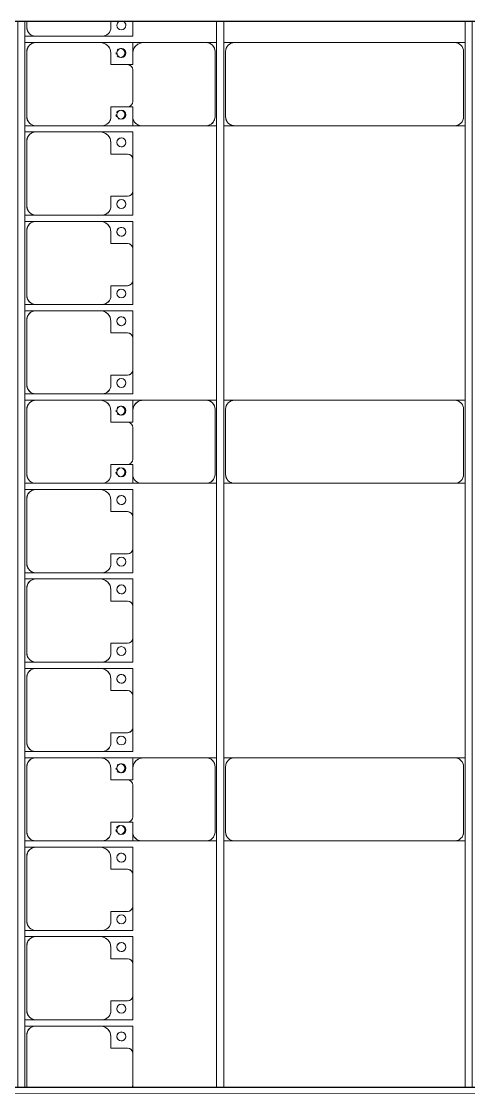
# Model space of a CAD drawing. Header units: millimetres. Extents: x -533732 to -130507, y -117886 to -23954.
# Drawn here: x -452551 to -450049, y -89748 to -83785 of the extents above; entities that cross this region are included whole.
import ezdxf

# ---------------------------------------------------------------- set-up
doc = ezdxf.new("R2010")
doc.units = ezdxf.units.MM
doc.layers.add('A-GENM', color=13, linetype='Continuous', lineweight=9)
doc.layers.add('S-BEAM', color=12, linetype='Continuous', lineweight=9)

# ---------------------------------------------------------------- blocks, each defined once
blk = doc.blocks.new('Dai phao do pin - DẢI PHAO ĐỠ PIN-V79-BỐ TRÍ KHUNG KẾT CẤU BÈ PIN 06')
at = {"layer": 'A-GENM', "color": 7}
for p, q in [((-1312.2, 241.6), (-1129.7, 241.6)), ((-1129.7, 241.6), (-1312.2, 241.6)), ((-779.7, 241.6), (-1129.7, 241.6)), ((-779.7, 241.6), (-721.1, 241.6)), ((-779.7, 241.6), (-721.1, 241.6)), ((-681.1, 241.6), (-620.3, 241.6)), ((-681.1, 241.6), (-620.3, 241.6)), ((610.3, 241.6), (-620.3, 241.6)), ((610.3, 241.6), (668.9, 241.6)), ((610.3, 241.6), (668.9, 241.6)), ((-1189.7, 181.6), (-1189.7, 118.2)), ((-729.7, -173.4), (-729.7, 191.6)), ((-670.3, 191.6), (-670.3, -173.4)), ((660.3, -173.4), (660.3, 191.6)), ((-1189.7, 118.2), (-1219.7, 118.2)), ((-1219.7, -118.2), (-1189.7, -118.2)), ((-1189.7, -118.2), (-1189.7, -173.4)), ((-1139.7, -223.4), (-1312.2, -223.4)), ((-1312.2, -223.4), (-1139.7, -223.4)), ((-1139.7, -223.4), (-779.7, -223.4)), ((-721.1, -223.4), (-779.7, -223.4)), ((-721.1, -223.4), (-779.7, -223.4)), ((-620.3, -223.4), (-681.1, -223.4)), ((-620.3, -223.4), (-681.1, -223.4)), ((-620.3, -223.4), (610.3, -223.4)), ((668.9, -223.4), (610.3, -223.4)), ((668.9, -223.4), (610.3, -223.4))]:
    blk.add_line(p, q, dxfattribs=at)
for centre, radius, start, end in [((-1129.7, 181.6), 60, 90, 180), ((-779.7, 191.6), 50, 360, 90), ((-779.7, 191.6), 50, 360, 75), ((-620.3, 191.6), 50, 90, 180), ((-620.3, 191.6), 50, 105, 135), ((610.3, 191.6), 50, 360, 90), ((610.3, 191.6), 50, 60, 90), ((-1258.6, 183.2), 25, 180, 195), ((-1258.6, 183.2), 25, 180, 195), ((-1258.6, 183.2), 25, 120, 135), ((-1258.6, 183.2), 25, 120, 135), ((-1258.6, 183.2), 25, 0, 90), ((-1258.6, 183.2), 25, 270, 360), ((-1258.6, 183.2), 25, 0, 75), ((-1258.6, 183.2), 25, 339.83699, 360), ((-1129.7, 181.6), 60, 120, 180), ((-620.3, 191.6), 50, 150, 180), ((610.3, 191.6), 50, 15, 30), ((-1258.6, 183.2), 25, 225, 255), ((-1258.6, 183.2), 25, 225, 255), ((-1258.6, 183.2), 25, 270, 300), ((-1258.6, -161.8), 25, 180, 210), ((-1258.6, -161.8), 25, 180, 210), ((-1258.6, -161.8), 25, 105, 150), ((-1258.6, -161.8), 25, 105, 150), ((-1258.6, -161.8), 25, 270, 0), ((-1258.6, -161.8), 25, 0, 75), ((-1258.6, -161.8), 25, 0, 75), ((-1258.6, -161.8), 25, 285, 360), ((-1139.7, -173.4), 50, 180, 270), ((-1139.7, -173.4), 50, 180, 255), ((-779.7, -173.4), 50, 270, 360), ((-779.7, -173.4), 50, 285, 360), ((-620.3, -173.4), 50, 180, 270), ((-620.3, -173.4), 50, 180, 210), ((610.3, -173.4), 50, 270, 360), ((610.3, -173.4), 50, 330, 360), ((-1258.6, -161.8), 25, 240, 255), ((-1258.6, -161.8), 25, 240, 255), ((-620.3, -173.4), 50, 240, 270), ((610.3, -173.4), 50, 285, 300)]:
    blk.add_arc(centre, radius, start, end, dxfattribs=at)
blk = doc.blocks.new('Dai phao do pin - DẢI PHAO ĐỠ PIN-V81-BỐ TRÍ KHUNG KẾT CẤU BÈ PIN 06')
at = {"layer": 'A-GENM', "color": 7}
for p, q in [((-1312.2, 241.6), (-1129.7, 241.6)), ((-1129.7, 241.6), (-1312.2, 241.6)), ((-779.7, 241.6), (-1129.7, 241.6)), ((-779.7, 241.6), (-721.1, 241.6)), ((-779.7, 241.6), (-721.1, 241.6)), ((-681.1, 241.6), (-620.3, 241.6)), ((-681.1, 241.6), (-620.3, 241.6)), ((610.3, 241.6), (-620.3, 241.6)), ((610.3, 241.6), (668.9, 241.6)), ((610.3, 241.6), (668.9, 241.6)), ((-1189.7, 181.6), (-1189.7, 118.2)), ((-729.7, -173.4), (-729.7, 191.6)), ((-670.3, 191.6), (-670.3, -173.4)), ((660.3, -173.4), (660.3, 191.6)), ((-1189.7, 118.2), (-1219.7, 118.2)), ((-1219.7, -118.2), (-1189.7, -118.2)), ((-1189.7, -118.2), (-1189.7, -173.4)), ((-1139.7, -223.4), (-1312.2, -223.4)), ((-1312.2, -223.4), (-1139.7, -223.4)), ((-1139.7, -223.4), (-779.7, -223.4)), ((-721.1, -223.4), (-779.7, -223.4)), ((-721.1, -223.4), (-779.7, -223.4)), ((-620.3, -223.4), (-681.1, -223.4)), ((-620.3, -223.4), (-681.1, -223.4)), ((-620.3, -223.4), (610.3, -223.4)), ((668.9, -223.4), (610.3, -223.4)), ((668.9, -223.4), (610.3, -223.4))]:
    blk.add_line(p, q, dxfattribs=at)
for centre, radius, start, end in [((-1129.7, 181.6), 60, 90, 180), ((-779.7, 191.6), 50, 360, 90), ((-779.7, 191.6), 50, 360, 75), ((-620.3, 191.6), 50, 90, 180), ((-620.3, 191.6), 50, 105, 135), ((610.3, 191.6), 50, 360, 90), ((610.3, 191.6), 50, 60, 90), ((-1258.6, 183.2), 25, 180, 195), ((-1258.6, 183.2), 25, 180, 195), ((-1258.6, 183.2), 25, 120, 135), ((-1258.6, 183.2), 25, 120, 135), ((-1258.6, 183.2), 25, 0, 90), ((-1258.6, 183.2), 25, 270, 360), ((-1258.6, 183.2), 25, 0, 75), ((-1258.6, 183.2), 25, 330, 360), ((-1129.7, 181.6), 60, 120, 180), ((-620.3, 191.6), 50, 150, 180), ((610.3, 191.6), 50, 15, 30), ((-1258.6, 183.2), 25, 225, 255), ((-1258.6, 183.2), 25, 225, 255), ((-1258.6, 183.2), 25, 270, 300), ((-1258.6, -161.8), 25, 180, 210), ((-1258.6, -161.8), 25, 180, 210), ((-1258.6, -161.8), 25, 105, 150), ((-1258.6, -161.8), 25, 105, 150), ((-1258.6, -161.8), 25, 270, 0), ((-1258.6, -161.8), 25, 0, 75), ((-1258.6, -161.8), 25, 0, 75), ((-1258.6, -161.8), 25, 285, 360), ((-1139.7, -173.4), 50, 180, 270), ((-1139.7, -173.4), 50, 180, 255), ((-779.7, -173.4), 50, 270, 360), ((-779.7, -173.4), 50, 285, 360), ((-620.3, -173.4), 50, 180, 270), ((-620.3, -173.4), 50, 180, 210), ((610.3, -173.4), 50, 270, 360), ((610.3, -173.4), 50, 330, 360), ((-1258.6, -161.8), 25, 240, 255), ((-1258.6, -161.8), 25, 240, 255), ((-620.3, -173.4), 50, 240, 270), ((610.3, -173.4), 50, 285, 300)]:
    blk.add_arc(centre, radius, start, end, dxfattribs=at)
blk = doc.blocks.new('Dai phao do pin - DẢI PHAO ĐỠ PIN-V83-BỐ TRÍ KHUNG KẾT CẤU BÈ PIN 06')
at = {"layer": 'A-GENM', "color": 7}
for p, q in [((-1312.2, 241.6), (-1129.7, 241.6)), ((-1129.7, 241.6), (-1312.2, 241.6)), ((-779.7, 241.6), (-1129.7, 241.6)), ((-779.7, 241.6), (-721.1, 241.6)), ((-779.7, 241.6), (-721.1, 241.6)), ((-681.1, 241.6), (-620.3, 241.6)), ((-681.1, 241.6), (-620.3, 241.6)), ((610.3, 241.6), (-620.3, 241.6)), ((610.3, 241.6), (668.9, 241.6)), ((610.3, 241.6), (668.9, 241.6)), ((-1189.7, 181.6), (-1189.7, 118.2)), ((-729.7, -173.4), (-729.7, 191.6)), ((-670.3, 191.6), (-670.3, -173.4)), ((660.3, -173.4), (660.3, 191.6)), ((-1189.7, 118.2), (-1219.7, 118.2)), ((-1219.7, -118.2), (-1189.7, -118.2)), ((-1189.7, -118.2), (-1189.7, -173.4)), ((-1139.7, -223.4), (-1312.2, -223.4)), ((-1312.2, -223.4), (-1139.7, -223.4)), ((-1139.7, -223.4), (-779.7, -223.4)), ((-721.1, -223.4), (-779.7, -223.4)), ((-721.1, -223.4), (-779.7, -223.4)), ((-620.3, -223.4), (-681.1, -223.4)), ((-620.3, -223.4), (-681.1, -223.4)), ((-620.3, -223.4), (610.3, -223.4)), ((668.9, -223.4), (610.3, -223.4)), ((668.9, -223.4), (610.3, -223.4))]:
    blk.add_line(p, q, dxfattribs=at)
for centre, radius, start, end in [((-1129.7, 181.6), 60, 90, 180), ((-779.7, 191.6), 50, 360, 90), ((-779.7, 191.6), 50, 360, 75), ((-620.3, 191.6), 50, 90, 180), ((-620.3, 191.6), 50, 105, 135), ((610.3, 191.6), 50, 360, 90), ((610.3, 191.6), 50, 60, 90), ((-1258.6, 183.2), 25, 180, 195), ((-1258.6, 183.2), 25, 180, 195), ((-1258.6, 183.2), 25, 120, 135), ((-1258.6, 183.2), 25, 120, 135), ((-1258.6, 183.2), 25, 0, 90), ((-1258.6, 183.2), 25, 270, 360), ((-1258.6, 183.2), 25, 0, 75), ((-1258.6, 183.2), 25, 330, 360), ((-1129.7, 181.6), 60, 120, 180), ((-620.3, 191.6), 50, 150, 180), ((610.3, 191.6), 50, 15, 30), ((-1258.6, 183.2), 25, 225, 255), ((-1258.6, 183.2), 25, 225, 255), ((-1258.6, 183.2), 25, 270, 300), ((-1258.6, -161.8), 25, 180, 210), ((-1258.6, -161.8), 25, 180, 210), ((-1258.6, -161.8), 25, 105, 150), ((-1258.6, -161.8), 25, 105, 150), ((-1258.6, -161.8), 25, 270, 0), ((-1258.6, -161.8), 25, 0, 75), ((-1258.6, -161.8), 25, 0, 75), ((-1258.6, -161.8), 25, 285, 360), ((-1139.7, -173.4), 50, 180, 270), ((-1139.7, -173.4), 50, 180, 255), ((-779.7, -173.4), 50, 270, 360), ((-779.7, -173.4), 50, 285, 360), ((-620.3, -173.4), 50, 180, 270), ((-620.3, -173.4), 50, 180, 210), ((610.3, -173.4), 50, 270, 360), ((610.3, -173.4), 50, 330, 360), ((-1258.6, -161.8), 25, 240, 255), ((-1258.6, -161.8), 25, 240, 255), ((-620.3, -173.4), 50, 240, 270), ((610.3, -173.4), 50, 285, 300)]:
    blk.add_arc(centre, radius, start, end, dxfattribs=at)
blk = doc.blocks.new('Dải phao đi lại kèm đỡ invester - DẢI PHAO ĐI LẠI-18522-BỐ TRÍ KHUNG KẾT CẤU BÈ PIN 06')
at = {"layer": 'A-GENM', "color": 7}
for p, q in [((51640, 1312.2), (51723.4, 1312.2)), ((51723.4, 1312.2), (51640, 1312.2)), ((51723.4, 1312.2), (51723.4, 1139.7)), ((51723.4, 1139.7), (51723.4, 1312.2)), ((51758.4, 1312.2), (51818.4, 1312.2)), ((51758.4, 1129.7), (51758.4, 1312.2)), ((51758.4, 1312.2), (51758.4, 1129.7)), ((51818.4, 1312.2), (51758.4, 1312.2)), ((52088.2, 1312.2), (51911.8, 1312.2)), ((52173.4, 1312.2), (52223.4, 1312.2)), ((52223.4, 1312.2), (52173.4, 1312.2)), ((52223.4, 1312.2), (52223.4, 1139.7)), ((52223.4, 1139.7), (52223.4, 1312.2)), ((52258.4, 1312.2), (52411.8, 1312.2)), ((52258.4, 1129.7), (52258.4, 1312.2)), ((52258.4, 1312.2), (52258.4, 1129.7)), ((52411.8, 1312.2), (52258.4, 1312.2)), ((52588.2, 1312.2), (52411.8, 1312.2)), ((52588.2, 1312.2), (52723.4, 1312.2)), ((52723.4, 1312.2), (52588.2, 1312.2)), ((52723.4, 1312.2), (52723.4, 1139.7)), ((52723.4, 1139.7), (52723.4, 1312.2)), ((52758.4, 1312.2), (52911.8, 1312.2)), ((52758.4, 1129.7), (52758.4, 1312.2)), ((52758.4, 1312.2), (52758.4, 1129.7)), ((52911.8, 1312.2), (52758.4, 1312.2)), ((53088.2, 1312.2), (52911.8, 1312.2)), ((53088.2, 1312.2), (53223.4, 1312.2)), ((53223.4, 1312.2), (53088.2, 1312.2)), ((53223.4, 1312.2), (53223.4, 1139.7)), ((53223.4, 1139.7), (53223.4, 1312.2)), ((53258.4, 1312.2), (53411.8, 1312.2)), ((53258.4, 1129.7), (53258.4, 1312.2)), ((53258.4, 1312.2), (53258.4, 1129.7)), ((53411.8, 1312.2), (53258.4, 1312.2)), ((53588.2, 1312.2), (53411.8, 1312.2)), ((53588.2, 1312.2), (53723.4, 1312.2)), ((53723.4, 1312.2), (53588.2, 1312.2)), ((53723.4, 1312.2), (53723.4, 1139.7)), ((53723.4, 1139.7), (53723.4, 1312.2)), ((53758.4, 1312.2), (53818.4, 1312.2)), ((53758.4, 1129.7), (53758.4, 1312.2)), ((53758.4, 1312.2), (53758.4, 1129.7)), ((53818.4, 1312.2), (53758.4, 1312.2)), ((54088.2, 1312.2), (53911.8, 1312.2)), ((54173.4, 1312.2), (54223.4, 1312.2)), ((54223.4, 1312.2), (54173.4, 1312.2)), ((54223.4, 1312.2), (54223.4, 1139.7)), ((54223.4, 1139.7), (54223.4, 1312.2)), ((54258.4, 1312.2), (54411.8, 1312.2)), ((54258.4, 1129.7), (54258.4, 1312.2)), ((54258.4, 1312.2), (54258.4, 1129.7)), ((54411.8, 1312.2), (54258.4, 1312.2)), ((54588.2, 1312.2), (54411.8, 1312.2)), ((54588.2, 1312.2), (54723.4, 1312.2)), ((54723.4, 1312.2), (54588.2, 1312.2)), ((54723.4, 1312.2), (54723.4, 1139.7)), ((54723.4, 1139.7), (54723.4, 1312.2)), ((54758.4, 1312.2), (54911.8, 1312.2)), ((54758.4, 1129.7), (54758.4, 1312.2)), ((54758.4, 1312.2), (54758.4, 1129.7)), ((54911.8, 1312.2), (54758.4, 1312.2)), ((55088.2, 1312.2), (54911.8, 1312.2)), ((55088.2, 1312.2), (55223.4, 1312.2)), ((55223.4, 1312.2), (55088.2, 1312.2)), ((55223.4, 1312.2), (55223.4, 1139.7)), ((55223.4, 1139.7), (55223.4, 1312.2)), ((55258.4, 1312.2), (55411.8, 1312.2)), ((55258.4, 1129.7), (55258.4, 1312.2)), ((55258.4, 1312.2), (55258.4, 1129.7)), ((55411.8, 1312.2), (55258.4, 1312.2)), ((55588.2, 1312.2), (55411.8, 1312.2)), ((55588.2, 1312.2), (55723.4, 1312.2)), ((55723.4, 1312.2), (55588.2, 1312.2)), ((55723.4, 1312.2), (55723.4, 1139.7)), ((55723.4, 1139.7), (55723.4, 1312.2)), ((55758.4, 1312.2), (55818.4, 1312.2)), ((55758.4, 1129.7), (55758.4, 1312.2)), ((55758.4, 1312.2), (55758.4, 1129.7)), ((55818.4, 1312.2), (55758.4, 1312.2)), ((56088.2, 1312.2), (55911.8, 1312.2)), ((56173.4, 1312.2), (56223.4, 1312.2)), ((56223.4, 1312.2), (56173.4, 1312.2)), ((56223.4, 1312.2), (56223.4, 1139.7)), ((56223.4, 1139.7), (56223.4, 1312.2)), ((56258.4, 1312.2), (56411.8, 1312.2)), ((56258.4, 1129.7), (56258.4, 1312.2)), ((56258.4, 1312.2), (56258.4, 1129.7)), ((56411.8, 1312.2), (56258.4, 1312.2)), ((56588.2, 1312.2), (56411.8, 1312.2)), ((56588.2, 1312.2), (56723.4, 1312.2)), ((56723.4, 1312.2), (56588.2, 1312.2)), ((56723.4, 1312.2), (56723.4, 1139.7)), ((56723.4, 1139.7), (56723.4, 1312.2)), ((56758.4, 1312.2), (56911.8, 1312.2)), ((56758.4, 1129.7), (56758.4, 1312.2)), ((56758.4, 1312.2), (56758.4, 1129.7)), ((56911.8, 1312.2), (56758.4, 1312.2)), ((57088.2, 1312.2), (56911.8, 1312.2)), ((57088.2, 1312.2), (57223.4, 1312.2)), ((57223.4, 1312.2), (57088.2, 1312.2)), ((57223.4, 1312.2), (57223.4, 1139.7)), ((57223.4, 1139.7), (57223.4, 1312.2)), ((57258.4, 1312.2), (57411.8, 1312.2)), ((57258.4, 1129.7), (57258.4, 1312.2)), ((57258.4, 1312.2), (57258.4, 1129.7)), ((57411.8, 1312.2), (57258.4, 1312.2)), ((57588.2, 1312.2), (57411.8, 1312.2)), ((57588.2, 1312.2), (57600, 1312.2)), ((57600, 1312.2), (57588.2, 1312.2)), ((51881.8, 1282.2), (51881.8, 1189.7)), ((52118.2, 1189.7), (52118.2, 1282.2)), ((52381.8, 1282.2), (52381.8, 1189.7)), ((52618.2, 1189.7), (52618.2, 1282.2)), ((52881.8, 1282.2), (52881.8, 1189.7)), ((53118.2, 1189.7), (53118.2, 1282.2)), ((53381.8, 1282.2), (53381.8, 1189.7)), ((53618.2, 1189.7), (53618.2, 1282.2)), ((53881.8, 1282.2), (53881.8, 1189.7)), ((54118.2, 1189.7), (54118.2, 1282.2)), ((54381.8, 1282.2), (54381.8, 1189.7)), ((54618.2, 1189.7), (54618.2, 1282.2)), ((54881.8, 1282.2), (54881.8, 1189.7)), ((55118.2, 1189.7), (55118.2, 1282.2)), ((55381.8, 1282.2), (55381.8, 1189.7)), ((55618.2, 1189.7), (55618.2, 1282.2)), ((55881.8, 1282.2), (55881.8, 1189.7)), ((56118.2, 1189.7), (56118.2, 1282.2)), ((56381.8, 1282.2), (56381.8, 1189.7)), ((56618.2, 1189.7), (56618.2, 1282.2)), ((56881.8, 1282.2), (56881.8, 1189.7)), ((57118.2, 1189.7), (57118.2, 1282.2)), ((57381.8, 1282.2), (57381.8, 1189.7)), ((51673.4, 1189.7), (51640, 1189.7)), ((51723.4, 769.7), (51723.4, 1139.7)), ((51881.8, 1189.7), (51818.4, 1189.7)), ((52173.4, 1189.7), (52118.2, 1189.7)), ((52223.4, 769.7), (52223.4, 1139.7)), ((52381.8, 1189.7), (52318.4, 1189.7)), ((52673.4, 1189.7), (52618.2, 1189.7)), ((52723.4, 769.7), (52723.4, 1139.7)), ((52881.8, 1189.7), (52818.4, 1189.7)), ((53173.4, 1189.7), (53118.2, 1189.7)), ((53223.4, 769.7), (53223.4, 1139.7)), ((53381.8, 1189.7), (53318.4, 1189.7)), ((53673.4, 1189.7), (53618.2, 1189.7)), ((53723.4, 769.7), (53723.4, 1139.7)), ((53881.8, 1189.7), (53818.4, 1189.7)), ((54173.4, 1189.7), (54118.2, 1189.7)), ((54223.4, 769.7), (54223.4, 1139.7)), ((54381.8, 1189.7), (54318.4, 1189.7)), ((54673.4, 1189.7), (54618.2, 1189.7)), ((54723.4, 769.7), (54723.4, 1139.7)), ((54881.8, 1189.7), (54818.4, 1189.7)), ((55173.4, 1189.7), (55118.2, 1189.7)), ((55223.4, 769.7), (55223.4, 1139.7)), ((55381.8, 1189.7), (55318.4, 1189.7)), ((55673.4, 1189.7), (55618.2, 1189.7)), ((55723.4, 769.7), (55723.4, 1139.7)), ((55881.8, 1189.7), (55818.4, 1189.7)), ((56173.4, 1189.7), (56118.2, 1189.7)), ((56223.4, 769.7), (56223.4, 1139.7)), ((56381.8, 1189.7), (56318.4, 1189.7)), ((56673.4, 1189.7), (56618.2, 1189.7)), ((56723.4, 769.7), (56723.4, 1139.7)), ((56881.8, 1189.7), (56818.4, 1189.7)), ((57173.4, 1189.7), (57118.2, 1189.7)), ((57223.4, 769.7), (57223.4, 1139.7)), ((57381.8, 1189.7), (57318.4, 1189.7)), ((51758.4, 1129.7), (51758.4, 769.7)), ((52258.4, 1129.7), (52258.4, 769.7)), ((52758.4, 1129.7), (52758.4, 769.7)), ((53258.4, 1129.7), (53258.4, 769.7)), ((53758.4, 1129.7), (53758.4, 769.7)), ((54258.4, 1129.7), (54258.4, 769.7)), ((54758.4, 1129.7), (54758.4, 769.7)), ((55258.4, 1129.7), (55258.4, 769.7)), ((55758.4, 1129.7), (55758.4, 769.7)), ((56258.4, 1129.7), (56258.4, 769.7)), ((56758.4, 1129.7), (56758.4, 769.7)), ((57258.4, 1129.7), (57258.4, 769.7)), ((51640, 719.7), (51673.4, 719.7)), ((51723.4, 769.7), (51723.4, 708.9)), ((51723.4, 769.7), (51723.4, 708.9)), ((51758.4, 708.9), (51758.4, 769.7)), ((51758.4, 708.9), (51758.4, 769.7)), ((51808.4, 719.7), (52173.4, 719.7)), ((52223.4, 769.7), (52223.4, 708.9)), ((52223.4, 769.7), (52223.4, 708.9)), ((52258.4, 708.9), (52258.4, 769.7)), ((52258.4, 708.9), (52258.4, 769.7)), ((52308.4, 719.7), (52673.4, 719.7)), ((52723.4, 769.7), (52723.4, 708.9)), ((52723.4, 769.7), (52723.4, 708.9)), ((52758.4, 708.9), (52758.4, 769.7)), ((52758.4, 708.9), (52758.4, 769.7)), ((52808.4, 719.7), (53173.4, 719.7)), ((53223.4, 769.7), (53223.4, 708.9)), ((53223.4, 769.7), (53223.4, 708.9)), ((53258.4, 708.9), (53258.4, 769.7)), ((53258.4, 708.9), (53258.4, 769.7)), ((53308.4, 719.7), (53673.4, 719.7)), ((53723.4, 769.7), (53723.4, 708.9)), ((53723.4, 769.7), (53723.4, 708.9)), ((53758.4, 708.9), (53758.4, 769.7)), ((53758.4, 708.9), (53758.4, 769.7)), ((53808.4, 719.7), (54173.4, 719.7)), ((54223.4, 769.7), (54223.4, 708.9)), ((54223.4, 769.7), (54223.4, 708.9)), ((54258.4, 708.9), (54258.4, 769.7)), ((54258.4, 708.9), (54258.4, 769.7)), ((54308.4, 719.7), (54673.4, 719.7)), ((54723.4, 769.7), (54723.4, 708.9)), ((54723.4, 769.7), (54723.4, 708.9)), ((54758.4, 708.9), (54758.4, 769.7)), ((54758.4, 708.9), (54758.4, 769.7)), ((54808.4, 719.7), (55173.4, 719.7)), ((55223.4, 769.7), (55223.4, 708.9)), ((55223.4, 769.7), (55223.4, 708.9)), ((55258.4, 708.9), (55258.4, 769.7)), ((55258.4, 708.9), (55258.4, 769.7)), ((55308.4, 719.7), (55673.4, 719.7)), ((55723.4, 769.7), (55723.4, 708.9)), ((55723.4, 769.7), (55723.4, 708.9)), ((55758.4, 708.9), (55758.4, 769.7)), ((55758.4, 708.9), (55758.4, 769.7)), ((55808.4, 719.7), (56173.4, 719.7)), ((56223.4, 769.7), (56223.4, 708.9)), ((56223.4, 769.7), (56223.4, 708.9)), ((56258.4, 708.9), (56258.4, 769.7)), ((56258.4, 708.9), (56258.4, 769.7)), ((56308.4, 719.7), (56673.4, 719.7)), ((56723.4, 769.7), (56723.4, 708.9)), ((56723.4, 769.7), (56723.4, 708.9)), ((56758.4, 708.9), (56758.4, 769.7)), ((56758.4, 708.9), (56758.4, 769.7)), ((56808.4, 719.7), (57173.4, 719.7)), ((57223.4, 769.7), (57223.4, 708.9)), ((57223.4, 769.7), (57223.4, 708.9)), ((57258.4, 708.9), (57258.4, 769.7)), ((57258.4, 708.9), (57258.4, 769.7)), ((57308.4, 719.7), (57600, 719.7))]:
    blk.add_line(p, q, dxfattribs=at)
for centre, radius, start, end in [((51911.8, 1282.2), 30, 90, 180), ((52088.2, 1282.2), 30, 0, 90), ((52411.8, 1282.2), 30, 90, 180), ((52588.2, 1282.2), 30, 0, 90), ((52911.8, 1282.2), 30, 90, 180), ((53088.2, 1282.2), 30, 360, 90), ((53411.8, 1282.2), 30, 90, 180), ((53588.2, 1282.2), 30, 360, 90), ((53911.8, 1282.2), 30, 90, 180), ((54088.2, 1282.2), 30, 0, 90), ((54411.8, 1282.2), 30, 90, 180), ((54588.2, 1282.2), 30, 360, 90), ((54911.8, 1282.2), 30, 90, 180), ((55088.2, 1282.2), 30, 360, 90), ((55411.8, 1282.2), 30, 90, 180), ((55588.2, 1282.2), 30, 0, 90), ((55911.8, 1282.2), 30, 90, 180), ((56088.2, 1282.2), 30, 0, 90), ((56411.8, 1282.2), 30, 90, 180), ((56588.2, 1282.2), 30, 0, 90), ((56911.8, 1282.2), 30, 90, 180), ((57088.2, 1282.2), 30, 0, 90), ((57411.8, 1282.2), 30, 90, 180), ((57588.2, 1282.2), 30, 60, 90), ((51661.8, 1248.6), 25, 90, 150), ((51661.8, 1248.6), 25, 90, 150), ((51661.8, 1248.6), 25, 270, 90), ((51661.8, 1248.6), 25, 270, 90), ((51816.8, 1248.6), 25, 90, 270), ((51816.8, 1248.6), 25, 90, 255), ((51816.8, 1248.6), 25, 270, 90), ((51816.8, 1248.6), 25, 300, 90), ((52161.8, 1248.6), 25, 90, 270), ((52161.8, 1248.6), 25, 90, 180), ((52161.8, 1248.6), 25, 270, 90), ((52161.8, 1248.6), 25, 270, 90), ((52316.8, 1248.6), 25, 90, 270), ((52316.8, 1248.6), 25, 90, 255), ((52316.8, 1248.6), 25, 270, 90), ((52316.8, 1248.6), 25, 300, 90), ((52411.8, 1282.2), 30, 105, 165), ((52411.8, 1282.2), 30, 135, 165), ((52411.8, 1282.2), 30, 135, 165), ((52588.2, 1282.2), 30, 60, 75), ((52588.2, 1282.2), 30, 15, 75), ((52588.2, 1282.2), 30, 60, 75), ((52588.2, 1282.2), 30, 15, 30), ((52588.2, 1282.2), 30, 15, 30), ((52661.8, 1248.6), 25, 90, 270), ((52661.8, 1248.6), 25, 90, 180), ((52661.8, 1248.6), 25, 270, 90), ((52661.8, 1248.6), 25, 270, 90), ((52816.8, 1248.6), 25, 90, 270), ((52816.8, 1248.6), 25, 90, 255), ((52816.8, 1248.6), 25, 270, 90), ((52816.8, 1248.6), 25, 300, 90), ((52911.8, 1282.2), 30, 105, 165), ((52911.8, 1282.2), 30, 135, 165), ((52911.8, 1282.2), 30, 135, 165), ((53088.2, 1282.2), 30, 60, 75), ((53088.2, 1282.2), 30, 15, 75), ((53088.2, 1282.2), 30, 60, 75), ((53088.2, 1282.2), 30, 15, 30), ((53088.2, 1282.2), 30, 15, 30), ((53161.8, 1248.6), 25, 90, 270), ((53161.8, 1248.6), 25, 90, 180), ((53161.8, 1248.6), 25, 270, 90), ((53161.8, 1248.6), 25, 270, 90), ((53316.8, 1248.6), 25, 90, 270), ((53316.8, 1248.6), 25, 90, 255), ((53316.8, 1248.6), 25, 270, 90), ((53316.8, 1248.6), 25, 300, 90), ((53411.8, 1282.2), 30, 105, 165), ((53411.8, 1282.2), 30, 135, 165), ((53411.8, 1282.2), 30, 135, 165), ((53588.2, 1282.2), 30, 60, 75), ((53588.2, 1282.2), 30, 15, 75), ((53588.2, 1282.2), 30, 60, 75), ((53588.2, 1282.2), 30, 15, 30), ((53588.2, 1282.2), 30, 15, 30), ((53661.8, 1248.6), 25, 90, 270), ((53661.8, 1248.6), 25, 90, 180), ((53661.8, 1248.6), 25, 270, 90), ((53661.8, 1248.6), 25, 270, 90), ((53816.8, 1248.6), 25, 90, 270), ((53816.8, 1248.6), 25, 90, 255), ((53816.8, 1248.6), 25, 270, 90), ((53816.8, 1248.6), 25, 300, 90), ((54161.8, 1248.6), 25, 90, 270), ((54161.8, 1248.6), 25, 90, 180), ((54161.8, 1248.6), 25, 270, 90), ((54161.8, 1248.6), 25, 270, 90), ((54316.8, 1248.6), 25, 90, 270), ((54316.8, 1248.6), 25, 90, 255), ((54316.8, 1248.6), 25, 270, 90), ((54316.8, 1248.6), 25, 300, 90), ((54411.8, 1282.2), 30, 105, 165), ((54411.8, 1282.2), 30, 135, 165), ((54411.8, 1282.2), 30, 135, 165), ((54588.2, 1282.2), 30, 60, 75), ((54588.2, 1282.2), 30, 15, 75), ((54588.2, 1282.2), 30, 60, 75), ((54588.2, 1282.2), 30, 15, 30), ((54588.2, 1282.2), 30, 15, 30), ((54661.8, 1248.6), 25, 90, 270), ((54661.8, 1248.6), 25, 90, 180), ((54661.8, 1248.6), 25, 270, 90), ((54661.8, 1248.6), 25, 270, 90), ((54816.8, 1248.6), 25, 90, 270), ((54816.8, 1248.6), 25, 90, 255), ((54816.8, 1248.6), 25, 270, 90), ((54816.8, 1248.6), 25, 300, 90), ((54911.8, 1282.2), 30, 105, 165), ((54911.8, 1282.2), 30, 135, 165), ((54911.8, 1282.2), 30, 135, 165), ((55088.2, 1282.2), 30, 60, 75), ((55088.2, 1282.2), 30, 15, 75), ((55088.2, 1282.2), 30, 60, 75), ((55088.2, 1282.2), 30, 15, 30), ((55088.2, 1282.2), 30, 15, 30), ((55161.8, 1248.6), 25, 90, 270), ((55161.8, 1248.6), 25, 90, 180), ((55161.8, 1248.6), 25, 270, 90), ((55161.8, 1248.6), 25, 270, 90), ((55316.8, 1248.6), 25, 90, 270), ((55316.8, 1248.6), 25, 90, 255), ((55316.8, 1248.6), 25, 270, 90), ((55316.8, 1248.6), 25, 300, 90), ((55411.8, 1282.2), 30, 105, 165), ((55411.8, 1282.2), 30, 135, 165), ((55411.8, 1282.2), 30, 135, 165), ((55588.2, 1282.2), 30, 60, 75), ((55588.2, 1282.2), 30, 15, 75), ((55588.2, 1282.2), 30, 60, 75), ((55588.2, 1282.2), 30, 15, 30), ((55588.2, 1282.2), 30, 15, 30), ((55661.8, 1248.6), 25, 90, 270), ((55661.8, 1248.6), 25, 90, 180), ((55661.8, 1248.6), 25, 270, 90), ((55661.8, 1248.6), 25, 270, 90), ((55816.8, 1248.6), 25, 90, 270), ((55816.8, 1248.6), 25, 90, 255), ((55816.8, 1248.6), 25, 270, 90), ((55816.8, 1248.6), 25, 300, 90), ((56161.8, 1248.6), 25, 90, 270), ((56161.8, 1248.6), 25, 90, 180), ((56161.8, 1248.6), 25, 270, 90), ((56161.8, 1248.6), 25, 270, 90), ((56316.8, 1248.6), 25, 90, 270), ((56316.8, 1248.6), 25, 90, 255), ((56316.8, 1248.6), 25, 270, 90), ((56316.8, 1248.6), 25, 300, 90), ((56411.8, 1282.2), 30, 105, 165), ((56411.8, 1282.2), 30, 135, 165), ((56411.8, 1282.2), 30, 135, 165), ((56588.2, 1282.2), 30, 60, 75), ((56588.2, 1282.2), 30, 15, 75), ((56588.2, 1282.2), 30, 60, 75), ((56588.2, 1282.2), 30, 15, 30), ((56588.2, 1282.2), 30, 15, 30), ((56661.8, 1248.6), 25, 90, 270), ((56661.8, 1248.6), 25, 90, 180), ((56661.8, 1248.6), 25, 270, 90), ((56661.8, 1248.6), 25, 270, 90), ((56816.8, 1248.6), 25, 90, 270), ((56816.8, 1248.6), 25, 90, 255), ((56816.8, 1248.6), 25, 270, 90), ((56816.8, 1248.6), 25, 300, 90), ((56911.8, 1282.2), 30, 105, 165), ((56911.8, 1282.2), 30, 135, 165), ((56911.8, 1282.2), 30, 135, 165), ((57088.2, 1282.2), 30, 60, 75), ((57088.2, 1282.2), 30, 15, 75), ((57088.2, 1282.2), 30, 60, 75), ((57088.2, 1282.2), 30, 15, 30), ((57088.2, 1282.2), 30, 15, 30), ((57161.8, 1248.6), 25, 90, 270), ((57161.8, 1248.6), 25, 90, 180), ((57161.8, 1248.6), 25, 270, 90), ((57161.8, 1248.6), 25, 270, 90), ((57316.8, 1248.6), 25, 90, 270), ((57316.8, 1248.6), 25, 90, 255), ((57316.8, 1248.6), 25, 270, 90), ((57316.8, 1248.6), 25, 300, 90), ((57411.8, 1282.2), 30, 105, 165), ((57411.8, 1282.2), 30, 135, 165), ((57411.8, 1282.2), 30, 135, 165), ((57588.2, 1282.2), 30, 60, 75), ((57588.2, 1282.2), 30, 60, 75), ((57588.2, 1282.2), 30, 60, 75), ((51661.8, 1248.6), 25, 210, 270), ((51661.8, 1248.6), 25, 210, 255), ((51816.8, 1248.6), 25, 270, 290.16344), ((52161.8, 1248.6), 25, 195, 255), ((52316.8, 1248.6), 25, 270, 285), ((52661.8, 1248.6), 25, 195, 255), ((52816.8, 1248.6), 25, 270, 285), ((53161.8, 1248.6), 25, 195, 255), ((53316.8, 1248.6), 25, 270, 285), ((53661.8, 1248.6), 25, 195, 255), ((53816.8, 1248.6), 25, 270, 285), ((54161.8, 1248.6), 25, 195, 255), ((54316.8, 1248.6), 25, 270, 285), ((54661.8, 1248.6), 25, 195, 255), ((54816.8, 1248.6), 25, 270, 285), ((55161.8, 1248.6), 25, 195, 255), ((55316.8, 1248.6), 25, 270, 285), ((55661.8, 1248.6), 25, 195, 255), ((55816.8, 1248.6), 25, 270, 285), ((56161.8, 1248.6), 25, 195, 255), ((56316.8, 1248.6), 25, 270, 285), ((56661.8, 1248.6), 25, 195, 255), ((56816.8, 1248.6), 25, 270, 285), ((57161.8, 1248.6), 25, 195, 255), ((57316.8, 1248.6), 25, 270, 285), ((51673.4, 1139.7), 50, 360, 90), ((51673.4, 1139.7), 50, 15, 90), ((51818.4, 1129.7), 60, 90, 180), ((51818.4, 1129.7), 60, 90, 150), ((52173.4, 1139.7), 50, 360, 90), ((52173.4, 1139.7), 50, 15, 90), ((52318.4, 1129.7), 60, 90, 180), ((52318.4, 1129.7), 60, 90, 150), ((52673.4, 1139.7), 50, 0, 90), ((52673.4, 1139.7), 50, 15, 90), ((52818.4, 1129.7), 60, 90, 180), ((52818.4, 1129.7), 60, 90, 150), ((53173.4, 1139.7), 50, 360, 90), ((53173.4, 1139.7), 50, 15, 90), ((53318.4, 1129.7), 60, 90, 180), ((53318.4, 1129.7), 60, 90, 150), ((53673.4, 1139.7), 50, 360, 90), ((53673.4, 1139.7), 50, 15, 90), ((53818.4, 1129.7), 60, 90, 180), ((53818.4, 1129.7), 60, 90, 150), ((54173.4, 1139.7), 50, 360, 90), ((54173.4, 1139.7), 50, 15, 90), ((54318.4, 1129.7), 60, 90, 180), ((54318.4, 1129.7), 60, 90, 150), ((54673.4, 1139.7), 50, 360, 90), ((54673.4, 1139.7), 50, 15, 90), ((54818.4, 1129.7), 60, 90, 180), ((54818.4, 1129.7), 60, 90, 150), ((55173.4, 1139.7), 50, 360, 90), ((55173.4, 1139.7), 50, 15, 90), ((55318.4, 1129.7), 60, 90, 180), ((55318.4, 1129.7), 60, 90, 150), ((55673.4, 1139.7), 50, 360, 90), ((55673.4, 1139.7), 50, 15, 90), ((55818.4, 1129.7), 60, 90, 180), ((55818.4, 1129.7), 60, 90, 150), ((56173.4, 1139.7), 50, 0, 90), ((56173.4, 1139.7), 50, 15, 90), ((56318.4, 1129.7), 60, 90, 180), ((56318.4, 1129.7), 60, 90, 150), ((56673.4, 1139.7), 50, 0, 90), ((56673.4, 1139.7), 50, 15, 90), ((56818.4, 1129.7), 60, 90, 180), ((56818.4, 1129.7), 60, 90, 150), ((57173.4, 1139.7), 50, 360, 90), ((57173.4, 1139.7), 50, 15, 90), ((57318.4, 1129.7), 60, 90, 180), ((57318.4, 1129.7), 60, 90, 150), ((51673.4, 769.7), 50, 270, 360), ((51673.4, 769.7), 50, 270, 345), ((51808.4, 769.7), 50, 180, 270), ((51808.4, 769.7), 50, 195, 270), ((52173.4, 769.7), 50, 270, 360), ((52173.4, 769.7), 50, 270, 345), ((52308.4, 769.7), 50, 180, 270), ((52308.4, 769.7), 50, 195, 270), ((52673.4, 769.7), 50, 270, 360), ((52673.4, 769.7), 50, 270, 345), ((52808.4, 769.7), 50, 180, 270), ((52808.4, 769.7), 50, 195, 270), ((53173.4, 769.7), 50, 270, 360), ((53173.4, 769.7), 50, 270, 345), ((53308.4, 769.7), 50, 180, 270), ((53308.4, 769.7), 50, 195, 270), ((53673.4, 769.7), 50, 270, 360), ((53673.4, 769.7), 50, 270, 345), ((53808.4, 769.7), 50, 180, 270), ((53808.4, 769.7), 50, 195, 270), ((54173.4, 769.7), 50, 270, 0), ((54173.4, 769.7), 50, 270, 345), ((54308.4, 769.7), 50, 180, 270), ((54308.4, 769.7), 50, 195, 270), ((54673.4, 769.7), 50, 270, 0), ((54673.4, 769.7), 50, 270, 345), ((54808.4, 769.7), 50, 180, 270), ((54808.4, 769.7), 50, 195, 270), ((55173.4, 769.7), 50, 270, 360), ((55173.4, 769.7), 50, 270, 345), ((55308.4, 769.7), 50, 180, 270), ((55308.4, 769.7), 50, 195, 270), ((55673.4, 769.7), 50, 270, 0), ((55673.4, 769.7), 50, 270, 345), ((55808.4, 769.7), 50, 180, 270), ((55808.4, 769.7), 50, 195, 270), ((56173.4, 769.7), 50, 270, 360), ((56173.4, 769.7), 50, 270, 345), ((56308.4, 769.7), 50, 180, 270), ((56308.4, 769.7), 50, 195, 270), ((56673.4, 769.7), 50, 270, 360), ((56673.4, 769.7), 50, 270, 345), ((56808.4, 769.7), 50, 180, 270), ((56808.4, 769.7), 50, 195, 270), ((57173.4, 769.7), 50, 270, 0), ((57173.4, 769.7), 50, 270, 345), ((57308.4, 769.7), 50, 180, 270), ((57308.4, 769.7), 50, 195, 270)]:
    blk.add_arc(centre, radius, start, end, dxfattribs=at)
blk = doc.blocks.new('Dầm C52 - Dầm C52-V31-BỐ TRÍ KHUNG KẾT CẤU BÈ PIN 06')
at = {"layer": 'S-BEAM', "color": 1}
for p, q in [((-18613.3, 20), (-12653.3, 20)), ((-12653.3, -20), (-18613.3, -20))]:
    blk.add_line(p, q, dxfattribs=at)
blk = doc.blocks.new('Dầm C52 - Hộp 40x60-19816-BỐ TRÍ KHUNG KẾT CẤU BÈ PIN 06')
at = {"layer": 'S-BEAM', "color": 3, "lineweight": 25}
for p, q in [((-145891.1, 20), (145891.1, 20)), ((145891.1, -20), (-145891.1, -20))]:
    blk.add_line(p, q, dxfattribs=at)
blk = doc.blocks.new('HOBANMONG_BEPIN 6_rvt-1-BỐ TRÍ KHUNG KẾT CẤU BÈ PIN 06')
at = {"layer": 'A-GENM', "color": 3, "lineweight": 25}
for name, p, rotation in [('Dải phao đi lại kèm đỡ invester - DẢI PHAO ĐI LẠI-18522-BỐ TRÍ KHUNG KẾT CẤU BÈ PIN 06', (-453239.4, -32145.2), 269.9997586098934), ('Dai phao do pin - DẢI PHAO ĐỠ PIN-V79-BỐ TRÍ KHUNG KẾT CẤU BÈ PIN 06', (-450737.8, -84145.2), 359.9997586099392), ('Dai phao do pin - DẢI PHAO ĐỠ PIN-V81-BỐ TRÍ KHUNG KẾT CẤU BÈ PIN 06', (-450737.8, -86145.2), 359.9997586099392), ('Dai phao do pin - DẢI PHAO ĐỠ PIN-V83-BỐ TRÍ KHUNG KẾT CẤU BÈ PIN 06', (-450737.8, -88145.2), 359.9997586099392)]:
    blk.add_blockref(name, p, dxfattribs=dict(at, rotation=rotation))
at = {"layer": 'S-BEAM', "color": 3, "lineweight": 25}
for name, p, rotation in [('Dầm C52 - Dầm C52-V31-BỐ TRÍ KHUNG KẾT CẤU BÈ PIN 06', (-452550.6, -71131.9), 89.99975860989275), ('Dầm C52 - Dầm C52-V31-BỐ TRÍ KHUNG KẾT CẤU BÈ PIN 06', (-451438.8, -71131.9), 89.99975860989275), ('Dầm C52 - Dầm C52-V31-BỐ TRÍ KHUNG KẾT CẤU BÈ PIN 06', (-450048.8, -71131.9), 89.99975860989275), ('Dầm C52 - Hộp 40x60-19816-BỐ TRÍ KHUNG KẾT CẤU BÈ PIN 06', (-380339.9, -83765.5), 359.9997586099392), ('Dầm C52 - Hộp 40x60-19816-BỐ TRÍ KHUNG KẾT CẤU BÈ PIN 06', (-380340, -89765.5), 359.9997586099392)]:
    blk.add_blockref(name, p, dxfattribs=dict(at, rotation=rotation))

msp = doc.modelspace()

# ---------------------------------------------------------------- block references
at = {"lineweight": 5}
msp.add_blockref('HOBANMONG_BEPIN 6_rvt-1-BỐ TRÍ KHUNG KẾT CẤU BÈ PIN 06', (0, 0), dxfattribs=at)

doc.saveas('drawing.dxf')
